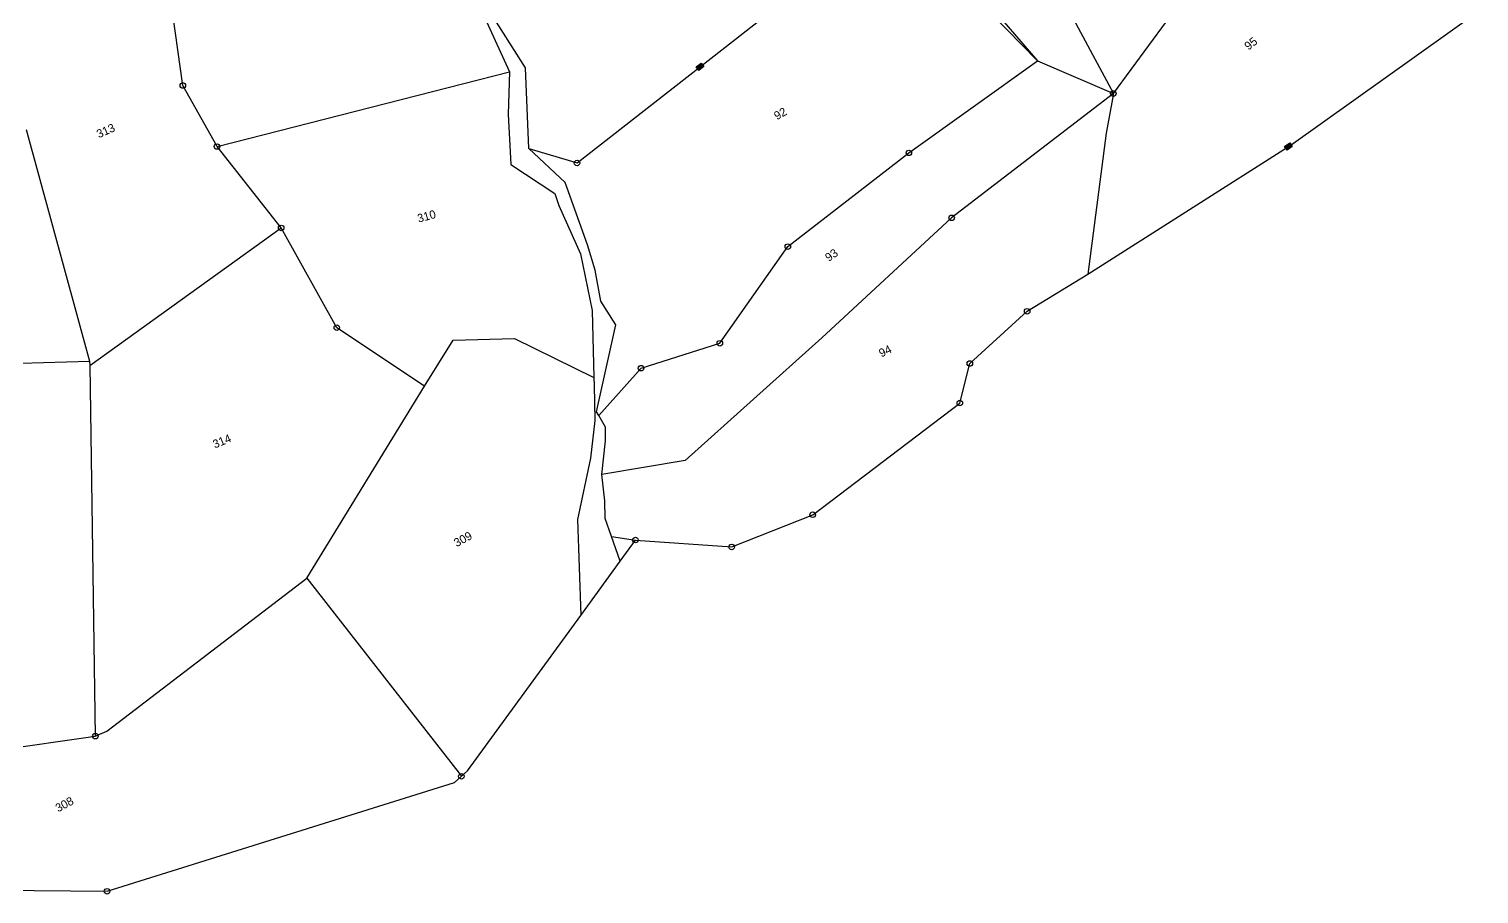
# Model space of a CAD drawing. Header units: metres. Extents: x 315549 to 321517, y 1890879 to 1895671.
# Drawn here: x 319519 to 321055, y 1891508 to 1892424 of the extents above; entities that cross this region are included whole.
import ezdxf

# ---------------------------------------------------------------- set-up
doc = ezdxf.new("R2010")
doc.units = ezdxf.units.M
doc.header["$MEASUREMENT"] = 0
for name, color, linetype in [('POLY_PARCEL', 6, 'Continuous'), ('POLY_WATER', 4, 'Continuous'), ('TEXT_PARCEL', 7, 'Continuous'), ('V_BOUND_LINE', 7, 'Continuous')]:
    doc.layers.add(name, color=color, linetype=linetype)
doc.styles.add('TEXT_MAP', font='')
doc.styles.get('TEXT_MAP').set_extended_font_data('Kruti Dev 050')

msp = doc.modelspace()

# ---------------------------------------------------------------- hatches: boundary and pattern name
for points in [[(320233.9, 1892384.4), (320231, 1892388.1), (320225.6, 1892383.9), (320228.5, 1892380.2)], [(320857.4, 1892299.8), (320854.7, 1892303.7), (320849.1, 1892299.8), (320851.8, 1892295.9)]]:
    msp.add_hatch(color=256).paths.add_polyline_path(points)

# ---------------------------------------------------------------- linework, layer by layer
for p, q in [((320225.6, 1892383.9), (320231, 1892388.1)), ((320228.5, 1892380.2), (320225.6, 1892383.9)), ((320233.9, 1892384.4), (320228.5, 1892380.2)), ((320231, 1892388.1), (320233.9, 1892384.4)), ((320849.1, 1892299.8), (320854.7, 1892303.7)), ((320851.8, 1892295.9), (320849.1, 1892299.8)), ((320857.4, 1892299.8), (320851.8, 1892295.9)), ((320854.7, 1892303.7), (320857.4, 1892299.8))]:
    msp.add_line(p, q)
for centre in [(319681.7, 1892364.3), (320667.8, 1892355.8), (319717.9, 1892299.6), (320451.1, 1892292.9), (320099.4, 1892282.2), (319785.9, 1892213.4), (320496.4, 1892224.1), (320322.8, 1892193.6), (320576.4, 1892125.1), (319844.8, 1892107.7), (320250.7, 1892091.2), (320167.3, 1892064.8), (320515.7, 1892069.8), (320505.1, 1892027.9), (320349.2, 1891909.5), (320161.3, 1891882.7), (320263.3, 1891875.4), (319588.9, 1891674.9), (319976.9, 1891632.4), (319601.4, 1891510.6)]:
    msp.add_circle(centre, 2.93)
at = {"layer": 'POLY_PARCEL'}
for p, q in [((320667.8, 1892355.8), (320861.5, 1892618.8)), ((319681.7, 1892364.3), (319662.1, 1892502.9)), ((320099.4, 1892282.2), (320368.6, 1892492.8)), ((320592.3, 1892497), (320667.8, 1892355.8)), ((320451.1, 1892292.9), (320587.3, 1892390.6)), ((320587.3, 1892390.6), (320667.8, 1892355.8)), ((319717.9, 1892299.6), (320027.8, 1892378.9)), ((319717.9, 1892299.6), (319681.7, 1892364.3)), ((320667.8, 1892355.8), (320496.4, 1892224.1)), ((320667.8, 1892355.8), (320660, 1892313.8)), ((319515.8, 1892317.8), (319582.9, 1892072.2)), ((320660, 1892313.8), (320640.6, 1892164.3)), ((319785.9, 1892213.4), (319717.9, 1892299.6)), ((320048.2, 1892297.4), (320099.4, 1892282.2)), ((320322.8, 1892193.6), (320451.1, 1892292.9)), ((319583, 1892067.7), (319785.9, 1892213.4)), ((319844.8, 1892107.7), (319785.9, 1892213.4)), ((320496.4, 1892224.1), (320359, 1892097.1)), ((320250.7, 1892091.2), (320322.8, 1892193.6)), ((319937.7, 1892045.7), (319844.8, 1892107.7)), ((319937.7, 1892045.7), (319968.2, 1892094.4)), ((319968.2, 1892094.4), (320033.2, 1892096.4)), ((320033.2, 1892096.4), (320117.3, 1892055)), ((320167.3, 1892064.8), (320250.7, 1892091.2)), ((320359, 1892097.1), (320214.1, 1891967)), ((319314.9, 1892064.8), (319582.9, 1892072.2)), ((319582.9, 1892072.2), (319583, 1892067.7)), ((319583, 1892067.7), (319588.9, 1891674.9)), ((320122.6, 1892014.5), (320167.3, 1892064.8)), ((319813.1, 1891842.2), (319937.7, 1892045.7)), ((320214.1, 1891967), (320125.6, 1891952.1)), ((320135.9, 1891886.5), (320161.3, 1891882.7)), ((319601.1, 1891680.4), (319813.1, 1891842.2)), ((319813.1, 1891842.2), (319976.9, 1891632.4)), ((319379.6, 1891645.2), (319588.9, 1891674.9)), ((319588.9, 1891674.9), (319601.1, 1891680.4))]:
    msp.add_line(p, q, dxfattribs=at)
at = {"layer": 'POLY_WATER'}
for p, q in [((319979.9, 1892484.3), (320027.8, 1892378.9)), ((320587.3, 1892390.6), (320515.6, 1892463.9)), ((320044.8, 1892382.9), (320004.9, 1892445.9)), ((320532.1, 1892454.6), (320587.3, 1892390.6)), ((320048.2, 1892297.4), (320044.8, 1892382.9)), ((320027.8, 1892378.9), (320026.5, 1892334)), ((320026.5, 1892334), (320029.3, 1892280.7)), ((320087, 1892261.5), (320048.2, 1892297.4)), ((320029.3, 1892280.7), (320076, 1892250)), ((320110.6, 1892195.4), (320087, 1892261.5)), ((320076, 1892250), (320080.3, 1892237.2)), ((320080.3, 1892237.2), (320103, 1892186.1)), ((320103, 1892186.1), (320115.6, 1892125.9)), ((320118.6, 1892168.8), (320110.6, 1892195.4)), ((320124.7, 1892135.7), (320118.6, 1892168.8)), ((320140.6, 1892110.8), (320124.7, 1892135.7)), ((320115.6, 1892125.9), (320117.3, 1892055)), ((320120.2, 1892018.6), (320140.6, 1892110.8)), ((320117.3, 1892055), (320117.5, 1892046.9)), ((320117.5, 1892046.9), (320118.2, 1892009.5)), ((320122.6, 1892014.5), (320120.2, 1892018.6)), ((320129.6, 1892002.2), (320122.6, 1892014.5)), ((320118.2, 1892009.5), (320113.8, 1891969.5)), ((320129.5, 1891987.9), (320129.6, 1892002.2)), ((320125.6, 1891952.1), (320129.5, 1891987.9)), ((320113.8, 1891969.5), (320099.8, 1891904.6)), ((320128.7, 1891924.4), (320125.6, 1891952.1)), ((320129.1, 1891905.7), (320128.7, 1891924.4)), ((320135.9, 1891886.5), (320129.1, 1891905.7)), ((320099.8, 1891904.6), (320103.3, 1891802.9)), ((320145.1, 1891860.4), (320135.9, 1891886.5))]:
    msp.add_line(p, q, dxfattribs=at)
at = {"layer": 'V_BOUND_LINE'}
for p, q in [((320856.1, 1892301.6), (321055.3, 1892443.5)), ((320640.6, 1892164.3), (320856.1, 1892301.6)), ((320576.4, 1892125.1), (320640.6, 1892164.3)), ((320515.7, 1892069.8), (320576.4, 1892125.1)), ((320505.1, 1892027.9), (320515.7, 1892069.8)), ((320349.2, 1891909.5), (320505.1, 1892027.9)), ((320263.3, 1891875.4), (320349.2, 1891909.5)), ((320145.1, 1891860.4), (320161.3, 1891882.7)), ((320161.3, 1891882.7), (320263.3, 1891875.4)), ((320103.3, 1891802.9), (320145.1, 1891860.4)), ((319983.5, 1891638.2), (320103.3, 1891802.9)), ((319969.4, 1891625.7), (319976.9, 1891632.4)), ((319976.9, 1891632.4), (319983.5, 1891638.2)), ((319601.4, 1891510.6), (319969.4, 1891625.7)), ((319360.7, 1891512.7), (319601.4, 1891510.6))]:
    msp.add_line(p, q, dxfattribs=at)

# ---------------------------------------------------------------- texts
at = {"layer": 'TEXT_PARCEL', "style": 'TEXT_MAP'}
for s, rotation, p in [('95', 38.1399, (320811, 1892401.2)), ('92', 29.7892, (320311.3, 1892327.4)), ('313', 24.0074, (319592.7, 1892308.3)), ('310', 15.4795, (319931.6, 1892218.9)), ('93', 35.0348, (320366.2, 1892177.3)), ('94', 26.2365, (320422, 1892076.1)), ('314', 22.4558, (319715.6, 1891979.6)), ('309', 28.4582, (319971.9, 1891875.1)), ('308', 28.4582, (319549.6, 1891594.1))]:
    msp.add_text(s, height=8.86, rotation=rotation, dxfattribs=at).set_placement(p)

doc.saveas('drawing.dxf')
